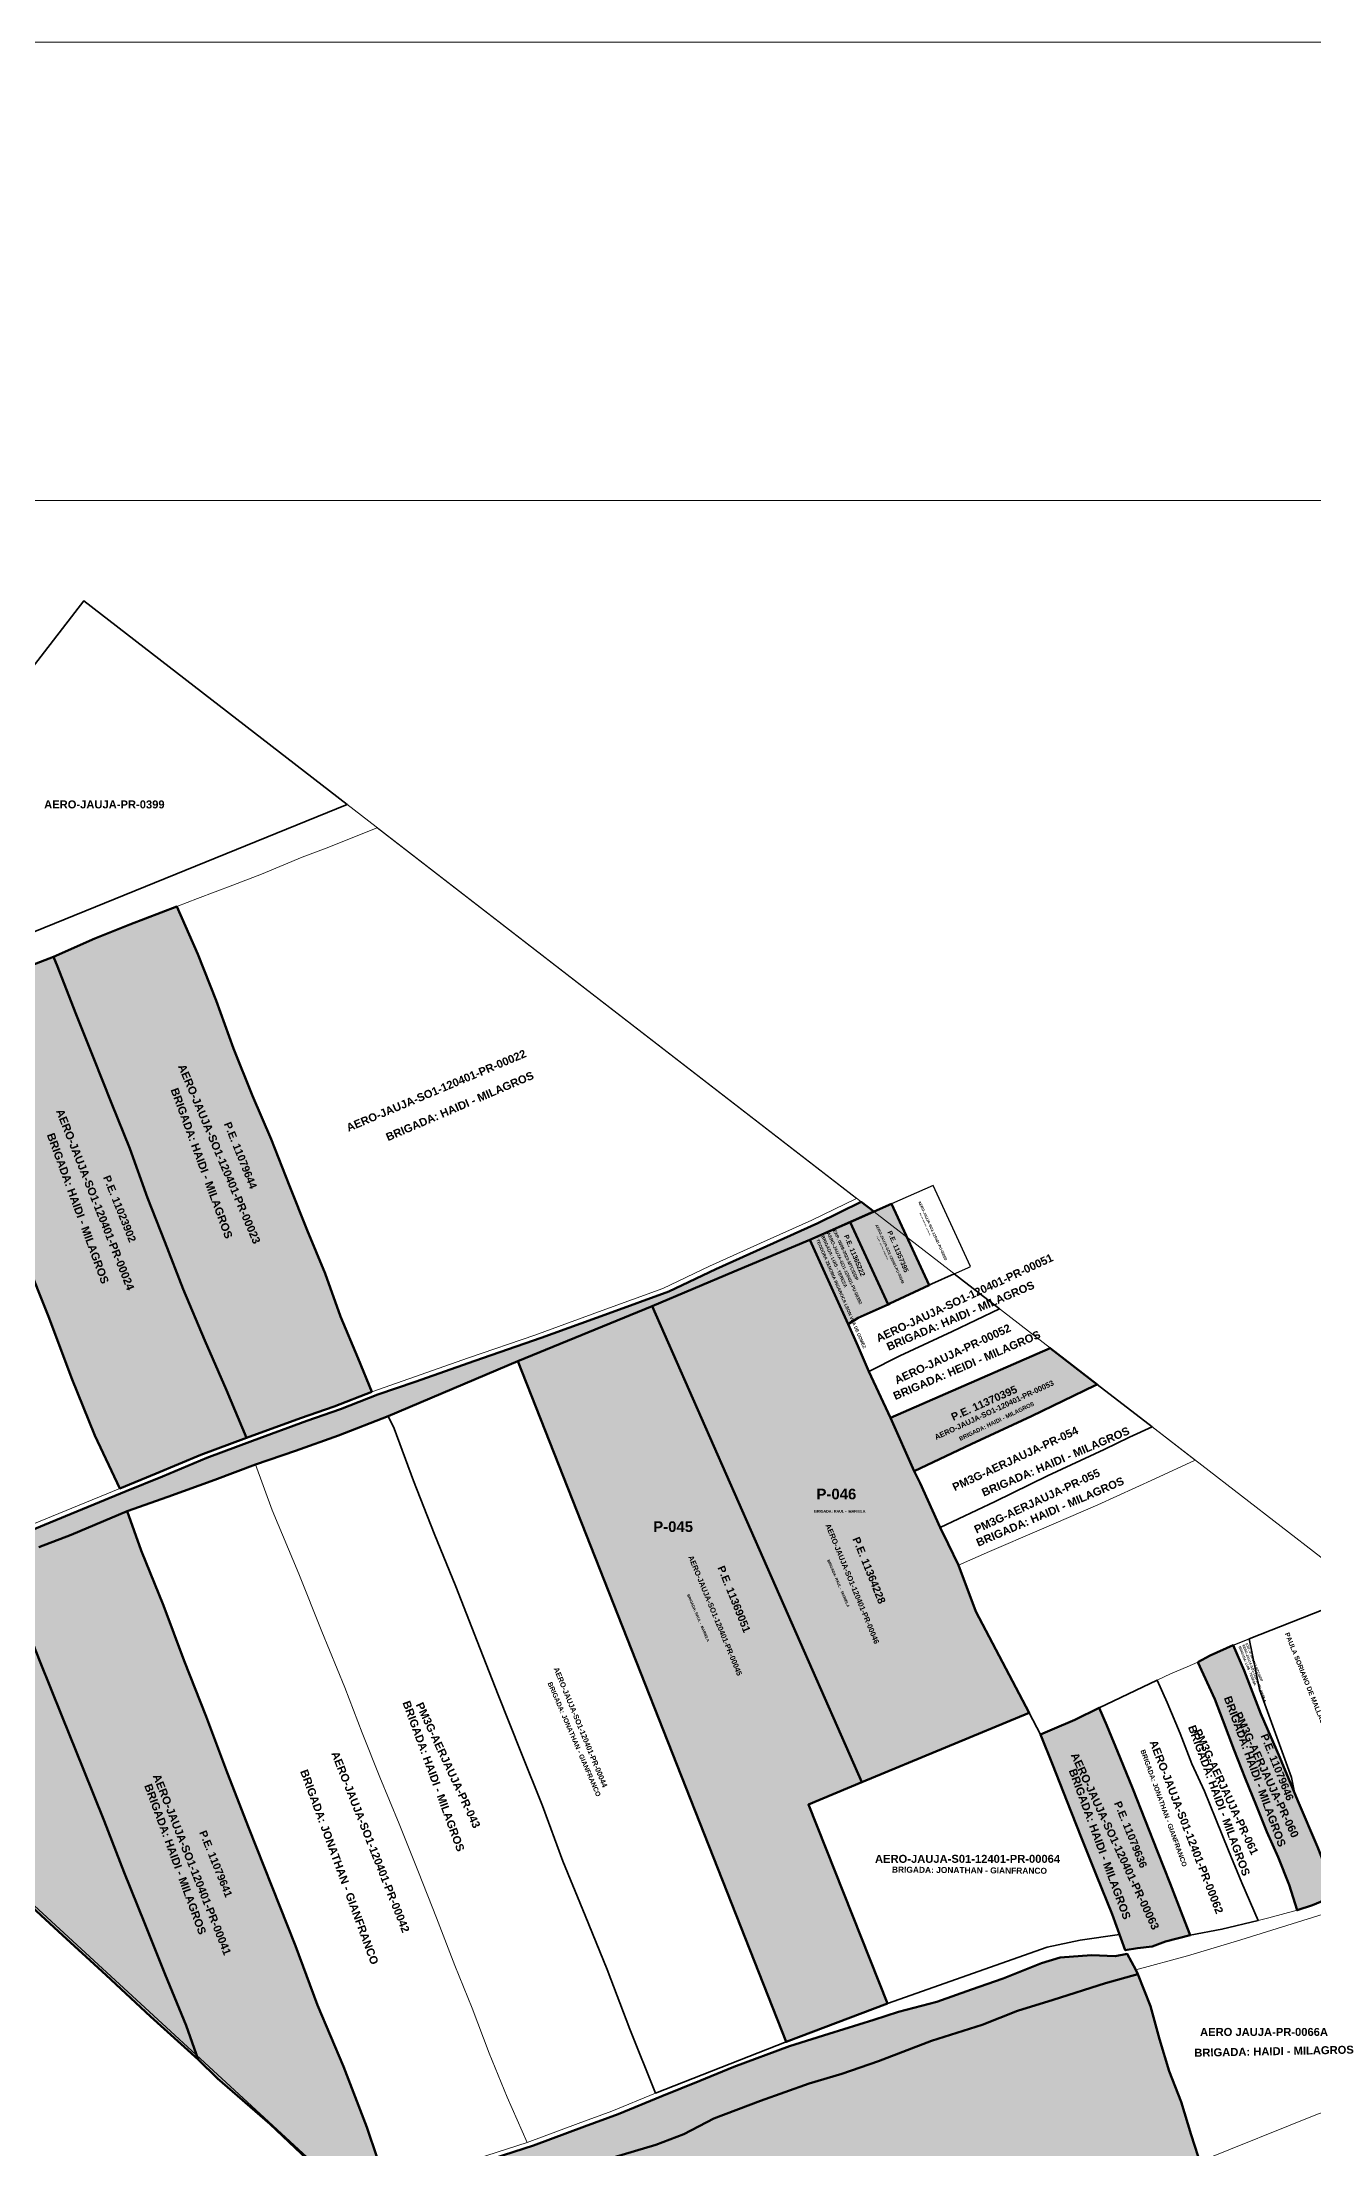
# Model space of a CAD drawing. Header units: metres. Extents: x 0 to 452779, y 0 to 8699072.
# Drawn here: x 446791 to 447268, y 8698282 to 8699072 of the extents above; entities that cross this region are included whole.
import ezdxf
from ezdxf.enums import TextEntityAlignment as Align

# ---------------------------------------------------------------- set-up
doc = ezdxf.new("R2010")
doc.units = ezdxf.units.M
doc.header["$MEASUREMENT"] = 0
for name, color, linetype in [('CODIGO', 7, 'Continuous'), ('COORD', 7, 'Continuous'), ('EXPEDIENTE', 150, 'Continuous'), ('PARA INGRESAR A SUNARP', 210, 'Continuous'), ('PARTIDA ELECTRONICA', 30, 'Continuous'), ('PERIMETRICO PMD', 5, 'Continuous'), ('PREDIO ADQUIRIDO ( CON RM)', 3, 'Continuous'), ('PREDIOS CON RM', 7, 'Continuous'), ('SECTOR 1', 7, 'Continuous'), ('SUJETO PASIVO', 4, 'Continuous')]:
    doc.layers.add(name, color=color, linetype=linetype)
doc.layers.add('GRILLA', color=8, linetype='Continuous', lineweight=0)
doc.layers.add('PREDIOS INSCRITOS A FAVOR DEL MTC', color=30, linetype='Continuous', lineweight=70)
doc.layers.add('PREDIO DEFINIDO ( EN PROCESO)', color=7, linetype='Continuous', true_color=0xe0e000)
doc.styles.add('SANSSERIFBOLD', font='sasb____.pfb')
doc.styles.get("Standard").update_dxf_attribs({"font": 'arial.ttf'})
doc.dimstyles.get("Standard").update_dxf_attribs({"dimtxt": 0.18, "dimasz": 0.18, "dimexe": 0.18, "dimexo": 0.0625, "dimgap": 0.09, "dimtad": 0, "dimtih": 1, "dimtoh": 1, "dimdec": 4, "dimzin": 0, "dimdsep": 46, "dimtxsty": 'Standard', "dimcen": 0.09, "dimadec": 0, "dimazin": 0, "dimtfac": 1, "dimtdec": 4, "dimtofl": 0, "dimtmove": 0, "dimatfit": 3, "dimfxl": 1, "dimtolj": 1, "dimtzin": 0, "dimarcsym": 0})

# ---------------------------------------------------------------- blocks, each defined once
blk = doc.blocks.new('*D4')
at = {"layer": 'COORD', "color": 0, "lineweight": -2, "transparency": 16777216}
blk.add_line((447300, 8699071.75), (447300, 8698969.94), dxfattribs=at)
at = {"layer": 'Defpoints', "color": 0, "transparency": 16777216}
for p in [(447300, 8699071.81), (447300, 8699066.81), (0, 0)]:
    blk.add_point(p, dxfattribs=at)
at = {"layer": 'COORD', "color": 0, "transparency": 16777216, "insert": (447288.52, 8699018), "char_height": 21, "attachment_point": 5, "rotation": 90}
blk.add_mtext('\\A1;447300', dxfattribs=at)
blk = doc.blocks.new('*D6')
at = {"layer": 'COORD', "color": 0, "lineweight": -2, "transparency": 16777216}
blk.add_line((448000, 8699071.75), (448000, 8698969.94), dxfattribs=at)
at = {"layer": 'Defpoints', "color": 0, "transparency": 16777216}
for p in [(448000, 8699071.81), (448000, 8699066.81), (0, 0)]:
    blk.add_point(p, dxfattribs=at)
at = {"layer": 'COORD', "color": 0, "transparency": 16777216, "insert": (447988.53, 8699018), "char_height": 21, "attachment_point": 5, "rotation": 90}
blk.add_mtext('\\A1;448000', dxfattribs=at)
blk = doc.blocks.new('*D8')
at = {"layer": 'COORD', "color": 0, "lineweight": -2, "transparency": 16777216}
blk.add_line((448700, 8699071.75), (448700, 8698969.94), dxfattribs=at)
at = {"layer": 'Defpoints', "color": 0, "transparency": 16777216}
for p in [(448700, 8699071.81), (448700, 8699066.81), (0, 0)]:
    blk.add_point(p, dxfattribs=at)
at = {"layer": 'COORD', "color": 0, "transparency": 16777216, "insert": (448688.53, 8699018), "char_height": 21, "attachment_point": 5, "rotation": 90}
blk.add_mtext('\\A1;448700', dxfattribs=at)
blk = doc.blocks.new('*D10')
at = {"layer": 'COORD', "color": 0, "lineweight": -2, "transparency": 16777216}
blk.add_line((449400, 8699071.75), (449400, 8698969.94), dxfattribs=at)
at = {"layer": 'Defpoints', "color": 0, "transparency": 16777216}
for p in [(449400, 8699071.81), (449400, 8699066.81), (0, 0)]:
    blk.add_point(p, dxfattribs=at)
at = {"layer": 'COORD', "color": 0, "transparency": 16777216, "insert": (449388.53, 8699018), "char_height": 21, "attachment_point": 5, "rotation": 90}
blk.add_mtext('\\A1;449400', dxfattribs=at)
blk = doc.blocks.new('*D12')
at = {"layer": 'COORD', "color": 0, "lineweight": -2, "transparency": 16777216}
blk.add_line((450100, 8699071.75), (450100, 8698969.94), dxfattribs=at)
at = {"layer": 'Defpoints', "color": 0, "transparency": 16777216}
for p in [(450100, 8699071.81), (450100, 8699066.81), (0, 0)]:
    blk.add_point(p, dxfattribs=at)
at = {"layer": 'COORD', "color": 0, "transparency": 16777216, "insert": (450088.53, 8699018), "char_height": 21, "attachment_point": 5, "rotation": 90}
blk.add_mtext('\\A1;450100', dxfattribs=at)
blk = doc.blocks.new('*D22')
at = {"layer": 'COORD', "color": 0, "lineweight": -2, "transparency": 16777216}
blk.add_line((450402.14, 8698900), (450284.84, 8698900), dxfattribs=at)
at = {"layer": 'Defpoints', "color": 0, "transparency": 16777216}
for p in [(450397.2, 8698900), (450402.2, 8698900), (0, 0)]:
    blk.add_point(p, dxfattribs=at)
at = {"layer": 'COORD', "color": 0, "transparency": 16777216, "insert": (450340.64, 8698911.47), "char_height": 21, "attachment_point": 5}
blk.add_mtext('\\A1;8698900', dxfattribs=at)

msp = doc.modelspace()

# ---------------------------------------------------------------- hatches: boundary and pattern name
at = {"layer": 'PREDIOS INSCRITOS A FAVOR DEL MTC', "transparency": 33554559}
h = msp.add_hatch(color=256, dxfattribs=at)
h.dxf.hatch_style = 1
h.paths.add_polyline_path([(446914.82, 8698565.87), (446900.71, 8698560.39), (446888.09, 8698556.01), (446867.77, 8698548.59), (446860.26, 8698566.47), (446852.18, 8698585.12), (446844.03, 8698604.27), (446837.15, 8698622.03), (446830.65, 8698638.52), (446824.03, 8698657.04), (446817.15, 8698674.1), (446810.4, 8698691.1), (446803.65, 8698707.97), (446796.97, 8698725.28), (446795.42, 8698728.96), (446810.94, 8698735.74), (446824.06, 8698741.07), (446841.75, 8698747.73), (446849.58, 8698729.91), (446856.46, 8698712.6), (446862.89, 8698694.53), (446870.02, 8698676.84), (446877.09, 8698660.54), (446883.97, 8698643.1), (446890.53, 8698626.42), (446897.28, 8698610.18), (446903.08, 8698594.13), (446909.64, 8698578.34)])
h.paths.add_polyline_path([(446867.77, 8698548.59), (446850.67, 8698542.18), (446833.96, 8698535.22), (446820.36, 8698529.64), (446810.93, 8698549.46), (446802.25, 8698571.05), (446793.8, 8698593.42), (446784.72, 8698616.27), (446776.66, 8698638.49), (446766.95, 8698662.36), (446758.42, 8698684.73), (446750.44, 8698707.26), (446748.91, 8698711), (446795.42, 8698728.96), (446796.97, 8698725.28), (446803.65, 8698707.97), (446810.4, 8698691.1), (446817.15, 8698674.1), (446824.03, 8698657.04), (446830.65, 8698638.52), (446837.15, 8698622.03), (446844.03, 8698604.27), (446852.18, 8698585.12), (446860.26, 8698566.47)])
h = msp.add_hatch(color=256, dxfattribs=at)
h.dxf.hatch_style = 1
h.paths.add_polyline_path([(446684.25, 8698472.24), (446691.45, 8698465.41), (446699.06, 8698468.67), (446716.97, 8698475.75), (446731.56, 8698481.67), (446740.08, 8698485.21), (446758.87, 8698492.94), (446776.45, 8698500.67), (446789.94, 8698507.56), (446802.13, 8698512.23), (446823.13, 8698521.1), (446838.28, 8698526.48), (446855.94, 8698532.82), (446871.15, 8698538.58), (446886.22, 8698543.73), (446902.36, 8698549.43), (446921, 8698556.71), (446969.55, 8698577.32), (447019.89, 8698597.94), (447050.65, 8698610.89), (447079.02, 8698622.87), (447103.03, 8698633.39), (447098.33, 8698637.03), (447082.07, 8698629.11), (447062.91, 8698620.45), (447043.86, 8698611.79), (447026.22, 8698603.47), (447003.57, 8698595.25), (446978.31, 8698586.03), (446953.38, 8698577.47), (446931.06, 8698569.58), (446917.12, 8698564.8), (446903.07, 8698559.36), (446890.44, 8698554.91), (446870.08, 8698547.47), (446852.99, 8698541.13), (446836.33, 8698534.14), (446822.72, 8698528.59), (446792.12, 8698516.04), (446768.61, 8698506.27), (446744, 8698496.38), (446725.6, 8698489.27), (446703.5, 8698480.72)])
h = msp.add_hatch(color=256, dxfattribs=at)
h.dxf.hatch_style = 1
h.paths.add_polyline_path([(447109.7, 8698636.31), (447094.13, 8698629.49), (447108.4, 8698598.61), (447109.11, 8698598.93), (447123.79, 8698605.85)])
h = msp.add_hatch(color=256, dxfattribs=at)
h.dxf.hatch_style = 1
h.paths.add_polyline_path([(447094.13, 8698629.49), (447079.02, 8698622.87), (447093.45, 8698591.26), (447097.18, 8698593.53), (447108.4, 8698598.61)])
h = msp.add_hatch(color=256, dxfattribs=at)
h.dxf.hatch_style = 1
h.paths.add_polyline_path([(447134.79, 8698500.91), (447130.96, 8698508.81), (447127.94, 8698514.99), (447120.45, 8698531.55), (447118.14, 8698536.1), (447109.25, 8698556.08), (447101.17, 8698573.41), (447097.04, 8698583.12), (447093.45, 8698591.26), (447079.02, 8698622.87), (447050.65, 8698610.89), (447019.89, 8698597.94), (447098.61, 8698419.47), (447161.28, 8698445.48), (447141.28, 8698483.45)])
h = msp.add_hatch(color=256, dxfattribs=at)
h.dxf.hatch_style = 1
h.paths.add_polyline_path([(447019.89, 8698597.94), (446969.55, 8698577.32), (447070.18, 8698322.15), (447108.17, 8698336.5), (447078.53, 8698411.13), (447098.61, 8698419.47)])
h = msp.add_hatch(color=256, dxfattribs=at)
h.dxf.hatch_style = 1
h.paths.add_polyline_path([(447118.14, 8698536.1), (447139.59, 8698546.26), (447162.14, 8698556.71), (447185.89, 8698568.22), (447186.81, 8698568.64), (447169.24, 8698582.22), (447109.25, 8698556.08)])
h = msp.add_hatch(color=256, dxfattribs=at)
h.dxf.hatch_style = 1
h.paths.add_polyline_path([(447202.07, 8698347.56), (447206.75, 8698335.57), (447210.17, 8698323.15), (447213.79, 8698311.18), (447218.36, 8698299.71), (447222.03, 8698287.29), (447225.9, 8698275.27), (447229.72, 8698263.35), (447233.09, 8698253.68), (447231.31, 8698250.9), (447231.25, 8698248.95), (447233.53, 8698238.57), (447236.48, 8698222.1), (447239.43, 8698205.21), (447242.5, 8698188.26), (447246.12, 8698171.06), (447249.56, 8698154.41), (447252.94, 8698137.4), (447255.89, 8698120.08), (447259.02, 8698103.86), (447262.34, 8698087.45), (447263.55, 8698081.06), (447263.92, 8698074.97), (447263.67, 8698073.94), (447261.85, 8698072.78), (447259.29, 8698072.42), (447251.11, 8698071.17), (447227.41, 8698070.71), (447203.1, 8698070.62), (447179.22, 8698070.47), (447154.56, 8698070.07), (447144.03, 8698070.01), (447130.75, 8698069.28), (447123.62, 8698074.8), (447114.52, 8698083.28), (447098.12, 8698098.35), (447081.6, 8698112.26), (447065.26, 8698126.47), (447049.41, 8698140.99), (447033.62, 8698155.57), (447017.65, 8698168.93), (447002.04, 8698182.96), (446986.62, 8698196.93), (446970.1, 8698211.14), (446953.76, 8698225.11), (446937.85, 8698239.51), (446928.3, 8698247.73), (446924.65, 8698252.23), (446924.46, 8698252.96), (446924.89, 8698253.45), (446925.74, 8698254), (446928.66, 8698254.66), (446939.28, 8698257.13), (446960.3, 8698263.31), (446979.19, 8698269.98), (446995.95, 8698275), (447005.32, 8698278.77), (447021.29, 8698283.55), (447031.81, 8698287.51), (447043.04, 8698293.38), (447060.53, 8698300.05), (447078.81, 8698306.59), (447091.04, 8698310.12), (447104.82, 8698314.9), (447124.63, 8698322.6), (447143.64, 8698328.54), (447156.95, 8698333.77), (447170.31, 8698337.88), (447189.9, 8698344.15)])
h.paths.add_polyline_path([(446920.73, 8698267.15), (446916.27, 8698265.33), (446910.49, 8698264.14), (446906.38, 8698264.14), (446903.69, 8698265.41), (446895.42, 8698273.56), (446876.63, 8698291.29), (446856.97, 8698308.39), (446849.69, 8698315.52), (446845.22, 8698328.34), (446837.27, 8698347.42), (446829.55, 8698366.81), (446821.91, 8698385.65), (446814.43, 8698405.04), (446806.72, 8698424.2), (446798.53, 8698444.39), (446790.34, 8698464.89), (446781.75, 8698486.9), (446776.45, 8698500.67), (446789.94, 8698507.56), (446802.13, 8698512.23), (446823.13, 8698521.1), (446828.31, 8698506.3), (446836.66, 8698485.72), (446844.38, 8698464.98), (446852.73, 8698444.08), (446860.6, 8698423.18), (446868.63, 8698402.28), (446877.29, 8698380.51), (446886.19, 8698358.11), (446894.46, 8698335.94), (446904.15, 8698312.98), (446912.89, 8698290.18)])
h.paths.add_polyline_path([(446849.69, 8698315.52), (446831.78, 8698331.65), (446815.19, 8698347.1), (446797.36, 8698363.59), (446779.03, 8698380.43), (446760.63, 8698396.78), (446753.54, 8698404.02), (446750.79, 8698415.08), (446745.61, 8698433.03), (446740.43, 8698450.84), (446735.73, 8698468.79), (446731.56, 8698481.67), (446740.08, 8698485.21), (446758.87, 8698492.94), (446776.45, 8698500.67), (446781.75, 8698486.9), (446790.34, 8698464.89), (446798.53, 8698444.39), (446806.72, 8698424.2), (446814.43, 8698405.04), (446821.91, 8698385.65), (446829.55, 8698366.81), (446837.27, 8698347.42), (446845.22, 8698328.34)])
h.paths.add_polyline_path([(447283.81, 8698489.04), (447287.39, 8698490.91), (447320.39, 8698465.4), (447336, 8698401), (447337.42, 8698399.85), (447323.39, 8698393.64), (447297.08, 8698458.11)])
h.paths.add_polyline_path([(447224.57, 8698464.51), (447230.89, 8698450.68), (447233.87, 8698442.73), (447238.12, 8698431.52), (447242.28, 8698421), (447246.44, 8698410.9), (447250.46, 8698400.89), (447254.71, 8698391.34), (447258.82, 8698381.01), (447261.74, 8698371.47), (447267.51, 8698373.43), (447276.61, 8698377.19), (447269.38, 8698395.25), (447262.01, 8698412.49), (447255.3, 8698428.76), (447248.23, 8698445.09), (447241.92, 8698461.42), (447237.86, 8698470.83), (447229.12, 8698466.95)])
h.paths.add_polyline_path([(447201.95, 8698357.31), (447197.31, 8698356.51), (447192.37, 8698369.98), (447186.59, 8698384.51), (447180.86, 8698398.88), (447175.45, 8698412.46), (447170.2, 8698425.93), (447165.53, 8698437.4), (447169.99, 8698439.31), (447178.44, 8698442.9), (447187.6, 8698447.41), (447190.4, 8698440.79), (447195.38, 8698428.62), (447200.13, 8698416.95), (447204.75, 8698405.28), (447209.46, 8698393.48), (447214.12, 8698381.54), (447218.83, 8698369.51), (447221.65, 8698362.21), (447212.46, 8698359.79), (447207.44, 8698357.89)])
h = msp.add_hatch(color=256, dxfattribs=at)
h.dxf.hatch_style = 1
h.paths.add_polyline_path([(446913.06, 8698263.06), (446924.31, 8698252.78), (446924.89, 8698253.45), (446925.74, 8698254), (446928.66, 8698254.66), (446939.28, 8698257.13), (446960.3, 8698263.31), (446979.19, 8698269.98), (446995.95, 8698275), (447005.32, 8698278.77), (447021.29, 8698283.55), (447031.81, 8698287.51), (447043.04, 8698293.38), (447060.53, 8698300.05), (447078.81, 8698306.59), (447091.04, 8698310.12), (447104.82, 8698314.9), (447124.63, 8698322.6), (447143.64, 8698328.54), (447156.95, 8698333.77), (447170.31, 8698337.88), (447189.9, 8698344.15), (447202.07, 8698347.56), (447201.31, 8698349.22), (447198.08, 8698355.12), (447193.57, 8698354.29), (447184.63, 8698354.61), (447172.98, 8698353.81), (447165.9, 8698351.7), (447151.53, 8698345.92), (447139.66, 8698341.81), (447126.7, 8698337.15), (447112.33, 8698333.36), (447103.07, 8698330.47), (447086.19, 8698325.13), (447071.49, 8698320.57), (447050.59, 8698312.8), (447037.85, 8698307.58), (447023.58, 8698301.8), (447007.14, 8698295.03), (446994.51, 8698290.47), (446975.46, 8698283.36), (446956.4, 8698277.14), (446940.18, 8698272.58), (446923.08, 8698266.13), (446918.62, 8698264.25)])

# ---------------------------------------------------------------- linework, layer by layer
at = {"layer": 'GRILLA'}
msp.add_line((446402.31, 8698900), (450402.2, 8698900), dxfattribs=at)
for points in [[(446402.31, 8699071.81), (450402.2, 8699071.81), (450402.2, 8695777.51), (446402.31, 8695777.51)], [(446402.31, 8695777.51), (450402.2, 8695777.51), (450402.2, 8699071.81), (446402.31, 8699071.81)]]:
    msp.add_lwpolyline(points, close=True, dxfattribs=at)
at = {"layer": 'PARA INGRESAR A SUNARP', "lineweight": 35}
for points in [[(446683.53, 8698807.46), (446727.47, 8698713.66), (446905.61, 8698785.97), (446806.82, 8698862.32), (446740.57, 8698776.6), (446689.93, 8698815.74), (446683.53, 8698807.46)], [(447187.6, 8698447.41), (447209.28, 8698457.78), (447213.02, 8698449.32), (447217.91, 8698437.74), (447222.34, 8698426.34), (447227.05, 8698416.09), (447231.3, 8698405.65), (447236.05, 8698393.84), (447240.99, 8698381.75), (447247.14, 8698367.64), (447233.57, 8698364.37), (447221.65, 8698362.21), (447218.83, 8698369.51), (447214.12, 8698381.54), (447209.46, 8698393.48), (447204.75, 8698405.28), (447200.13, 8698416.95), (447195.38, 8698428.62), (447190.4, 8698440.79), (447187.6, 8698447.41)]]:
    msp.add_lwpolyline(points, dxfattribs=at)
for points in [[(447150.21, 8698596.93), (447133.22, 8698610.06), (447124.77, 8698606.31), (447109.11, 8698598.93), (447097.18, 8698593.53), (447093.45, 8698591.26), (447097.04, 8698583.12), (447101.17, 8698573.41), (447112.85, 8698579.38), (447132.45, 8698588.41)], [(446921, 8698556.71), (446969.55, 8698577.32), (447070.18, 8698322.15), (447021.2, 8698302.93), (447011.62, 8698326.91), (447003.03, 8698349.31), (446994.76, 8698369.58), (446986.49, 8698389.92), (446978.85, 8698410.66), (446970.66, 8698430.93), (446962.15, 8698452.22), (446954.28, 8698472.41), (446946.25, 8698492.83), (446938.14, 8698512.7), (446930.5, 8698532.49), (446923.18, 8698552.12)], [(447198.93, 8698548.87), (447207.38, 8698552.75), (447186.81, 8698568.64), (447185.89, 8698568.22), (447162.14, 8698556.71), (447139.59, 8698546.26), (447118.14, 8698536.1), (447120.45, 8698531.55), (447127.94, 8698514.99), (447148.5, 8698524.72), (447168.14, 8698534.38), (447189.48, 8698544.18)], [(447243.83, 8698473.19), (447283.81, 8698489.04), (447297.08, 8698458.11), (447321.92, 8698397.26), (447305.92, 8698390.25), (447293.96, 8698386.72), (447286.39, 8698384.7), (447274.67, 8698382.04), (447269.38, 8698395.25), (447262.01, 8698412.49), (447260.97, 8698415.01), (447259.62, 8698421.21), (447247.62, 8698454.2)], [(447078.53, 8698411.13), (447098.61, 8698419.47), (447161.28, 8698445.48), (447165.53, 8698437.4), (447170.2, 8698425.93), (447175.45, 8698412.46), (447180.86, 8698398.88), (447186.59, 8698384.51), (447192.37, 8698369.98), (447195.17, 8698362.35), (447180.43, 8698360.29), (447168.11, 8698357.62), (447108.17, 8698336.5)]]:
    msp.add_lwpolyline(points, close=True, dxfattribs=at)
at = {"layer": 'PERIMETRICO PMD', "color": 5, "linetype": 'Continuous', "lineweight": 20, "ltscale": 20}
msp.add_lwpolyline([(446623.18, 8698528.1), (446620.36, 8698536.51), (446610.4, 8698557.69), (446651.66, 8698611.07), (446576.59, 8698669.1), (446689.93, 8698815.74), (446740.57, 8698776.6), (446806.82, 8698862.32), (449771.2, 8696571.26), (449775.99, 8696557.79), (449674.35, 8696425.76), (449839.54, 8696298.09), (449196.34, 8696510.01), (448340.95, 8697171.27), (448216.44, 8697007.84), (447797.34, 8697331.75), (447784.54, 8697358.86), (447883.43, 8697486.8), (447076.22, 8698110.71), (446956.09, 8698218.6), (446730.51, 8698426.22), (446623.18, 8698528.1)], dxfattribs=at)
at = {"layer": 'PREDIO ADQUIRIDO ( CON RM)', "color": 177, "lineweight": 20, "true_color": 0x293189}
for points in [[(446916.8, 8698777.32), (446915.19, 8698776.65), (446898.74, 8698769.99), (446888.66, 8698766.31), (446873.41, 8698759.84), (446862.64, 8698755.78), (446849.49, 8698750.83), (446841.75, 8698747.73), (446849.58, 8698729.91), (446856.46, 8698712.6), (446862.89, 8698694.53), (446870.02, 8698676.84), (446877.09, 8698660.54), (446883.97, 8698643.1), (446890.53, 8698626.42), (446897.28, 8698610.18), (446903.08, 8698594.13), (446909.64, 8698578.34), (446914.82, 8698565.87), (446928.72, 8698570.68), (446951.04, 8698578.54), (446975.92, 8698587.1), (447001.24, 8698596.36), (447023.9, 8698604.54), (447041.49, 8698612.91), (447060.6, 8698621.54), (447079.78, 8698630.17), (447096.59, 8698638.37)], [(446786.76, 8698515.89), (446789.79, 8698517.15), (446820.36, 8698529.64), (446810.94, 8698549.46), (446802.25, 8698571.05), (446793.79, 8698593.42), (446784.72, 8698616.27), (446776.65, 8698638.49), (446766.95, 8698662.36), (446758.41, 8698684.73), (446750.44, 8698707.26), (446748.9, 8698711), (446719.61, 8698699.4), (446716.69, 8698698.24)], [(446871.15, 8698538.58), (446886.22, 8698543.73), (446902.36, 8698549.43), (446921, 8698556.71), (446923.18, 8698552.12), (446930.5, 8698532.49), (446938.14, 8698512.7), (446946.25, 8698492.83), (446954.28, 8698472.41), (446962.15, 8698452.22), (446970.66, 8698430.93), (446978.85, 8698410.66), (446986.49, 8698389.92), (446994.76, 8698369.58), (447003.03, 8698349.31), (447011.62, 8698326.91), (447021.2, 8698302.92), (447004.8, 8698296.13), (446992.14, 8698291.53), (446973.11, 8698284.41), (446965.55, 8698301.43), (446958.78, 8698317.97), (446952.41, 8698334.75), (446945.96, 8698350.82), (446939.12, 8698368.71), (446932.28, 8698385.81), (446925.04, 8698403.94), (446917.8, 8698421.43), (446911.19, 8698438.05), (446904.74, 8698454.99), (446896.08, 8698475.97), (446887.49, 8698497.66), (446877.48, 8698521.49)], [(447208.44, 8698533.25), (447223.59, 8698540.22), (447207.38, 8698552.75), (447198.93, 8698548.87), (447189.48, 8698544.18), (447168.14, 8698534.38), (447148.5, 8698524.72), (447127.94, 8698514.99), (447130.96, 8698508.81), (447134.79, 8698500.91), (447146.44, 8698505.95), (447165.05, 8698513.98), (447187.03, 8698523.51)], [(447261.74, 8698371.47), (447251.19, 8698368.7), (447247.14, 8698367.64), (447240.99, 8698381.75), (447236.05, 8698393.84), (447231.3, 8698405.65), (447227.05, 8698416.09), (447222.34, 8698426.34), (447217.91, 8698437.74), (447213.02, 8698449.32), (447209.28, 8698457.78), (447214.24, 8698460.08), (447220.56, 8698462.8), (447224.57, 8698464.51), (447230.89, 8698450.68), (447233.87, 8698442.73), (447238.12, 8698431.52), (447242.28, 8698421), (447246.44, 8698410.9), (447250.46, 8698400.89), (447254.71, 8698391.34), (447258.82, 8698381.01)], [(447316.24, 8698383.85), (447340.65, 8698310.8), (447322.77, 8698308.66), (447302.73, 8698305), (447289.03, 8698301.8), (447269.37, 8698295.05), (447225.24, 8698277.32), (447222.03, 8698287.29), (447218.36, 8698299.71), (447213.79, 8698311.18), (447210.17, 8698323.15), (447206.75, 8698335.57), (447202.07, 8698347.56), (447201.31, 8698349.22), (447220.63, 8698354.46), (447240.69, 8698360.4), (447271.54, 8698369.97)]]:
    msp.add_lwpolyline(points, close=True, dxfattribs=at)
for points in [[(446954.08, 8698278.25), (446973.11, 8698284.41), (446965.55, 8698301.43), (446958.78, 8698317.97), (446952.41, 8698334.75), (446945.96, 8698350.82), (446939.12, 8698368.71), (446932.28, 8698385.81), (446925.04, 8698403.94), (446917.8, 8698421.43), (446911.19, 8698438.05), (446904.74, 8698454.99), (446896.08, 8698475.97), (446887.49, 8698497.66), (446877.48, 8698521.49), (446871.15, 8698538.58), (446855.94, 8698532.82), (446838.28, 8698526.48), (446823.13, 8698521.1)], [(446823.13, 8698521.1), (446828.31, 8698506.3), (446836.66, 8698485.72), (446844.38, 8698464.98), (446852.73, 8698444.08), (446860.6, 8698423.18), (446868.63, 8698402.28), (446877.29, 8698380.51), (446886.19, 8698358.11), (446894.46, 8698335.94), (446904.15, 8698312.98), (446912.89, 8698290.18), (446920.73, 8698267.15)]]:
    msp.add_lwpolyline(points, dxfattribs=at)
at = {"layer": 'PREDIO DEFINIDO ( EN PROCESO)', "color": 177, "true_color": 0x293189}
for points in [[(447125.27, 8698643.13), (447109.7, 8698636.31), (447123.79, 8698605.85), (447124.77, 8698606.31), (447138.55, 8698612.42), (447139.31, 8698612.78)], [(447237.86, 8698470.83), (447243.83, 8698473.19), (447247.62, 8698454.2), (447259.62, 8698421.21), (447260.97, 8698415.01), (447255.3, 8698428.76), (447248.23, 8698445.09), (447241.92, 8698461.42)]]:
    msp.add_lwpolyline(points, close=True, dxfattribs=at)
at = {"layer": 'PREDIOS INSCRITOS A FAVOR DEL MTC', "lineweight": 60}
for points in [[(446914.82, 8698565.87), (446900.71, 8698560.39), (446888.09, 8698556.01), (446867.77, 8698548.59), (446860.26, 8698566.47), (446852.18, 8698585.12), (446844.03, 8698604.27), (446837.15, 8698622.03), (446830.65, 8698638.52), (446824.03, 8698657.04), (446817.15, 8698674.1), (446810.4, 8698691.1), (446803.65, 8698707.97), (446796.97, 8698725.28), (446795.42, 8698728.96), (446810.94, 8698735.74), (446824.06, 8698741.07), (446841.75, 8698747.73), (446849.58, 8698729.91), (446856.46, 8698712.6), (446862.89, 8698694.53), (446870.02, 8698676.84), (446877.09, 8698660.54), (446883.97, 8698643.1), (446890.53, 8698626.42), (446897.28, 8698610.18), (446903.08, 8698594.13), (446909.64, 8698578.34)], [(446867.77, 8698548.59), (446850.67, 8698542.18), (446833.96, 8698535.22), (446820.36, 8698529.64), (446810.93, 8698549.46), (446802.25, 8698571.05), (446793.8, 8698593.42), (446784.72, 8698616.27), (446776.66, 8698638.49), (446766.95, 8698662.36), (446758.42, 8698684.73), (446750.44, 8698707.26), (446748.91, 8698711), (446795.42, 8698728.96), (446796.97, 8698725.28), (446803.65, 8698707.97), (446810.4, 8698691.1), (446817.15, 8698674.1), (446824.03, 8698657.04), (446830.65, 8698638.52), (446837.15, 8698622.03), (446844.03, 8698604.27), (446852.18, 8698585.12), (446860.26, 8698566.47)], [(447109.7, 8698636.31), (447094.13, 8698629.49), (447108.4, 8698598.61), (447109.11, 8698598.93), (447123.79, 8698605.85)], [(447134.79, 8698500.91), (447130.96, 8698508.81), (447127.94, 8698514.99), (447120.45, 8698531.55), (447118.14, 8698536.1), (447109.25, 8698556.08), (447101.17, 8698573.41), (447097.04, 8698583.12), (447093.45, 8698591.26), (447079.02, 8698622.87), (447050.65, 8698610.89), (447019.89, 8698597.94), (447098.61, 8698419.47), (447161.28, 8698445.48), (447141.28, 8698483.45)], [(447019.89, 8698597.94), (446969.55, 8698577.32), (447070.18, 8698322.15), (447108.17, 8698336.5), (447078.53, 8698411.13), (447098.61, 8698419.47)], [(447118.14, 8698536.1), (447139.59, 8698546.26), (447162.14, 8698556.71), (447185.89, 8698568.22), (447186.81, 8698568.64), (447169.24, 8698582.22), (447109.25, 8698556.08)], [(446849.69, 8698315.52), (446831.78, 8698331.65), (446815.19, 8698347.1), (446797.36, 8698363.59), (446779.03, 8698380.43), (446760.63, 8698396.78), (446753.54, 8698404.02), (446750.79, 8698415.08), (446745.61, 8698433.03), (446740.43, 8698450.84), (446735.73, 8698468.79), (446731.56, 8698481.67), (446740.08, 8698485.21), (446758.87, 8698492.94), (446776.45, 8698500.67), (446781.75, 8698486.9), (446790.34, 8698464.89), (446798.53, 8698444.39), (446806.72, 8698424.2), (446814.43, 8698405.04), (446821.91, 8698385.65), (446829.55, 8698366.81), (446837.27, 8698347.42), (446845.22, 8698328.34)], [(447224.57, 8698464.51), (447230.89, 8698450.68), (447233.87, 8698442.73), (447238.12, 8698431.52), (447242.28, 8698421), (447246.44, 8698410.9), (447250.46, 8698400.89), (447254.71, 8698391.34), (447258.82, 8698381.01), (447261.74, 8698371.47), (447267.51, 8698373.43), (447276.61, 8698377.19), (447269.38, 8698395.25), (447262.01, 8698412.49), (447255.3, 8698428.76), (447248.23, 8698445.09), (447241.92, 8698461.42), (447237.86, 8698470.83), (447229.12, 8698466.95)], [(447201.95, 8698357.31), (447197.31, 8698356.51), (447192.37, 8698369.98), (447186.59, 8698384.51), (447180.86, 8698398.88), (447175.45, 8698412.46), (447170.2, 8698425.93), (447165.53, 8698437.4), (447169.99, 8698439.31), (447178.44, 8698442.9), (447187.6, 8698447.41), (447190.4, 8698440.79), (447195.38, 8698428.62), (447200.13, 8698416.95), (447204.75, 8698405.28), (447209.46, 8698393.48), (447214.12, 8698381.54), (447218.83, 8698369.51), (447221.65, 8698362.21), (447212.46, 8698359.79), (447207.44, 8698357.89)]]:
    msp.add_lwpolyline(points, close=True, dxfattribs=at)
for points in [[(446789.94, 8698507.56), (446802.13, 8698512.23), (446823.13, 8698521.1), (446838.28, 8698526.48), (446855.94, 8698532.82), (446871.15, 8698538.58), (446886.22, 8698543.73), (446902.36, 8698549.43), (446921, 8698556.71), (446969.55, 8698577.32), (447019.89, 8698597.94), (447050.65, 8698610.89), (447079.02, 8698622.87), (447103.03, 8698633.39), (447103.03, 8698633.39), (447098.33, 8698637.03), (447082.07, 8698629.11), (447062.91, 8698620.45), (447043.86, 8698611.79), (447026.22, 8698603.47), (447003.57, 8698595.25), (446978.31, 8698586.03), (446953.38, 8698577.47), (446931.06, 8698569.58), (446917.12, 8698564.8), (446903.07, 8698559.36), (446890.44, 8698554.91), (446870.08, 8698547.47), (446852.99, 8698541.13), (446836.33, 8698534.14), (446822.72, 8698528.59), (446792.12, 8698516.04), (446768.61, 8698506.27)], [(446789.94, 8698507.56), (446802.13, 8698512.23), (446823.13, 8698521.1), (446828.31, 8698506.3), (446836.66, 8698485.72), (446844.38, 8698464.98), (446852.73, 8698444.08), (446860.6, 8698423.18), (446868.63, 8698402.28), (446877.29, 8698380.51), (446886.19, 8698358.11), (446894.46, 8698335.94), (446904.15, 8698312.98), (446912.89, 8698290.18), (446920.73, 8698267.15)], [(446895.42, 8698273.56), (446876.63, 8698291.29), (446856.97, 8698308.39), (446849.69, 8698315.52), (446845.22, 8698328.34), (446837.27, 8698347.42), (446829.55, 8698366.81), (446821.91, 8698385.65), (446814.43, 8698405.04), (446806.72, 8698424.2), (446798.53, 8698444.39), (446790.34, 8698464.89)], [(447005.32, 8698278.77), (447021.29, 8698283.55), (447031.81, 8698287.51), (447043.04, 8698293.38), (447060.53, 8698300.05), (447078.81, 8698306.59), (447091.04, 8698310.12), (447104.82, 8698314.9), (447124.63, 8698322.6), (447143.64, 8698328.54), (447156.95, 8698333.77), (447170.31, 8698337.88), (447189.9, 8698344.15), (447202.07, 8698347.56), (447201.31, 8698349.22), (447198.08, 8698355.12), (447193.57, 8698354.29), (447184.63, 8698354.61), (447172.98, 8698353.81), (447165.9, 8698351.7), (447151.53, 8698345.92), (447139.66, 8698341.81), (447126.7, 8698337.15), (447112.33, 8698333.36), (447103.07, 8698330.47), (447086.19, 8698325.13), (447071.49, 8698320.57), (447050.59, 8698312.8), (447037.85, 8698307.58), (447023.58, 8698301.8), (447007.14, 8698295.03), (446994.51, 8698290.47), (446975.46, 8698283.36), (446956.4, 8698277.14)], [(447005.32, 8698278.77), (447021.29, 8698283.55), (447031.81, 8698287.51), (447043.04, 8698293.38), (447060.53, 8698300.05), (447078.81, 8698306.59), (447091.04, 8698310.12), (447104.82, 8698314.9), (447124.63, 8698322.6), (447143.64, 8698328.54), (447156.95, 8698333.77), (447170.31, 8698337.88), (447189.9, 8698344.15), (447202.07, 8698347.56), (447206.75, 8698335.57), (447210.17, 8698323.15), (447213.79, 8698311.18), (447218.36, 8698299.71), (447222.03, 8698287.29), (447225.9, 8698275.27)]]:
    msp.add_lwpolyline(points, dxfattribs=at)
at = {"layer": 'PREDIOS INSCRITOS A FAVOR DEL MTC', "lineweight": 60, "elevation": 2251.88}
msp.add_lwpolyline([(447094.13, 8698629.49), (447079.02, 8698622.87), (447093.45, 8698591.26), (447097.18, 8698593.53), (447108.4, 8698598.61), (447094.13, 8698629.49)], close=True, dxfattribs=at)

# ---------------------------------------------------------------- texts
at = {"layer": 'CODIGO', "linetype": 'Continuous', "lineweight": 15, "ltscale": 0.2, "style": 'SANSSERIFBOLD'}
msp.add_text('AERO-JAUJA-PR-0399', height=3, dxfattribs=at).set_placement((446791.93, 8698784.55))
at = {"layer": 'CODIGO', "color": 6, "linetype": 'Continuous', "lineweight": 20, "style": 'SANSSERIFBOLD'}
for s, height, rotation, p in [('BRIGADA: HAIDI - MILAGROS', 3, 290.16833, (446849.62, 8698651.01)), ('BRIGADA: HAIDI - MILAGROS', 3, 23.21155, (446948.38, 8698671.56)), ('BRIGADA: HAIDI - MILAGROS', 3, 290.16833, (446803.2, 8698634.11)), ('BRIGADA: JONATHAN - GIANFRANCO', 0.375, 294.16198, (447122.17, 8698628.41)), ('BRIGADA: JONATHAN - GIANFRANCO', 0.375, 294.16198, (447106.08, 8698619.75)), ('BRIGADA: HAIDI - MILAGROS', 3, 23.21155, (447136.14, 8698592.97)), ('BRIGADA: HEIDI - MILAGROS', 3, 23.21155, (447138.51, 8698574.46)), ('BRIGADA: HAIDI - MILAGROS', 1.5517, 25.65051, (447149.45, 8698554.14)), ('BRIGADA: HAIDI - MILAGROS', 3, 23.21155, (447171.79, 8698538.31)), ('BRIGADA: HAIDI - MILAGROS', 3, 23.21155, (447169.73, 8698519.54)), ('BRIGADA: JONATHAN - GIANFRANCO', 1.8, 293.35871, (446989.9, 8698435.25)), ('BRIGADA: HAIDI - MILAGROS', 3, 290.16833, (447244.57, 8698423.03)), ('BRIGADA: HAIDI - MILAGROS', 3, 290.16833, (446936.57, 8698421.26)), ('BRIGADA: HAIDI - MILAGROS', 3, 290.16833, (447231.13, 8698412.13)), ('BRIGADA: JONATHAN - GIANFRANCO', 1.8, 289.92299, (447210.94, 8698409.48)), ('BRIGADA: HAIDI - MILAGROS', 3, 290.16833, (446839.73, 8698390.14)), ('BRIGADA: JONATHAN - GIANFRANCO', 3, 290.16833, (446901.25, 8698387.2)), ('BRIGADA: HAIDI - MILAGROS', 3, 290.16833, (447186.4, 8698395.8)), ('BRIGADA: JONATHAN - GIANFRANCO', 2.25, 359.55212, (447138.91, 8698385.38)), ('BRIGADA: HAIDI - MILAGROS', 3, 1.14707, (447253.16, 8698317.16))]:
    msp.add_text(s, height=height, rotation=rotation, dxfattribs=at).set_placement(p, align=Align.CENTER)
for height, rotation, p in [(1.215, 294.55412, (447083.26, 8698624.11)), (0.9, 291.88351, (447239.8, 8698470.27))]:
    msp.add_text('BRIGADA: LUIS - TERESA', height=height, rotation=rotation, dxfattribs=at).set_placement(p)
at = {"layer": 'CODIGO', "lineweight": 20, "style": 'SANSSERIFBOLD'}
for s, height, rotation, p in [('AERO-JAUJA-SO1-120401-PU-00392', 1.215, 294.55412, (447085.41, 8698625.28)), ('AERO-JAUJA-SO1-120410-PR-00059-A', 0.9, 291.14276, (447241.12, 8698471.01))]:
    msp.add_text(s, height=height, rotation=rotation, dxfattribs=at).set_placement(p)
at = {"layer": 'CODIGO', "color": 1, "linetype": 'Continuous', "lineweight": 0, "style": 'SANSSERIFBOLD'}
for s, p in [('P-046', (447089.01, 8698525.53)), ('P-045', (447027.8, 8698513.3))]:
    msp.add_text(s, height=4, dxfattribs=at).set_placement(p, align=Align.CENTER)
at = {"layer": 'CODIGO', "color": 6, "linetype": 'Continuous', "lineweight": 0, "style": 'SANSSERIFBOLD'}
msp.add_text('BRIGADA: RAUL -  MARIELA', height=1, dxfattribs=at).set_placement((447090.28, 8698520.56), align=Align.CENTER)
for p in [(447089.31, 8698493.86), (447036.77, 8698480.88)]:
    msp.add_text('BRIGADA: RAUL -  MARIELA', height=1, rotation=293.25496, dxfattribs=at).set_placement(p, align=Align.CENTER)
at = {"layer": 'EXPEDIENTE', "color": 3, "linetype": 'Continuous', "lineweight": 20, "style": 'SANSSERIFBOLD'}
for s, height, rotation, p in [('EXP. 0009-2023-MTC/DDP', 1.215, 294.55412, (447087.66, 8698626.33)), ('EXP. 0745-2023-MTC/DDP', 0.9, 291.88351, (447242.38, 8698471.41))]:
    msp.add_text(s, height=height, rotation=rotation, dxfattribs=at).set_placement(p)
at = {"layer": 'PARTIDA ELECTRONICA', "lineweight": 0, "style": 'SANSSERIFBOLD'}
for s, height, rotation, p in [('P.E. 11079644', 2.8779, 291.90469, (446864.24, 8698653.96)), ('P.E. 11023902', 2.8779, 291.90469, (446818.93, 8698633.94)), ('P.E. 11365222', 1.7989, 292.7774, (447095.02, 8698616.63)), ('P.E. 11357395', 1.7989, 292.7774, (447111.32, 8698618.09)), ('P.E. 11370395', 2.8779, 24.00101, (447144.99, 8698560.33)), ('P.E. 11364228', 2.8779, 291.98434, (447099.96, 8698498.39)), ('P.E. 11369051', 2.8779, 291.98434, (447049.32, 8698487.6)), ('P.E. 11079646', 2.8779, 291.98434, (447253, 8698424.58)), ('P.E. 11079636', 2.8779, 291.98434, (447198.04, 8698399.34)), ('P.E. 11079641', 2.8779, 291.98434, (446855, 8698388.37))]:
    msp.add_text(s, height=height, rotation=rotation, dxfattribs=at).set_placement(p, align=Align.CENTER)
at = {"layer": 'PREDIOS CON RM', "color": 1, "lineweight": 20, "style": 'SANSSERIFBOLD'}
for s, height, rotation, p in [('AERO-JAUJA-SO1-120401-PR-00023', 3, 293, (446856.25, 8698654.44)), ('AERO-JAUJA-SO1-120401-PR-00022', 3, 22.84788, (446939.54, 8698677.4)), ('AERO-JAUJA-SO1-120401-PR-00051', 3, 25, (447137.7, 8698599.72)), ('AERO-JAUJA-PR-00052', 3, 25, (447133.22, 8698578.68)), ('AERO-JAUJA-SO1-120401-PR-00053', 2.0214, 25, (447148.6, 8698558.11)), ('PM3G-AERJAUJA-PR-054', 3, 25, (447156.71, 8698539.43)), ('PM3G-AERJAUJA-PR-055', 3, 25, (447164.88, 8698523.55)), ('AERO-JAUJA-SO1-120401-PR-00046', 2, 292.4333, (447094.1, 8698493.48)), ('AERO-JAUJA-SO1-120401-PR-00045', 2, 292.4333, (447042.66, 8698481.59)), ('AERO-JAUJA-SO1-120401-PR-00044', 2, 292.4333, (446992.16, 8698439.71)), ('PM3G-AERJAUJA-PR-043', 3, 295, (446942.09, 8698425.23)), ('PM3G-AERJAUJA-PR-060', 3, 295, (447249, 8698421.66)), ('PM3G-AERJAUJA-PR-061', 3, 295, (447233.8, 8698415.23)), ('AERO-JAUJA-SO1-120401-PR-00063', 3, 295, (447192.16, 8698396.77))]:
    msp.add_text(s, height=height, rotation=rotation, dxfattribs=at).set_placement(p, align=Align.CENTER)
at = {"layer": 'PREDIOS CON RM', "color": 1, "linetype": 'Continuous', "lineweight": 20, "style": 'SANSSERIFBOLD'}
for s, p in [('AERO-JAUJA-SO1-120401-PR-00024', (446809.71, 8698637.35)), ('AERO-JAUJA-SO1-120401-PR-00042', (446912.92, 8698396.56)), ('AERO-JAUJA-SO1-120401-PR-00041', (446846.02, 8698388.09))]:
    msp.add_text(s, height=3, rotation=291.63458, dxfattribs=at).set_placement(p, align=Align.CENTER)
at = {"layer": 'PREDIOS CON RM', "color": 1, "lineweight": 20, "style": 'SANSSERIFBOLD'}
msp.add_text('AERO-JAUJA-S01-12401-PR-00062', height=3, rotation=291.18693, dxfattribs=at).set_placement((447206.36, 8698434.56))
msp.add_text('AERO-JAUJA-S01-12401-PR-00064', height=3, dxfattribs=at).set_placement((447103.49, 8698389.27))
msp.add_text('AERO JAUJA-PR-0066A', height=3, dxfattribs=at).set_placement((447249.37, 8698324.38), align=Align.CENTER)
at = {"layer": 'SECTOR 1', "color": 1, "style": 'SANSSERIFBOLD'}
for s, p in [('AERO-JAUJA-SO1-120401-PU-00050', (447124.66, 8698626.03)), ('AERO-JAUJA-SO1-120401-PU-00049', (447108.58, 8698617.36))]:
    msp.add_text(s, height=1, rotation=294.48414, dxfattribs=at).set_placement(p, align=Align.CENTER)
at = {"layer": 'SUJETO PASIVO', "linetype": 'Continuous', "lineweight": 20, "style": 'SANSSERIFBOLD'}
for s, height, rotation, p in [(' TEODORA ZENOBIA INGAROCA LEON VDA DE GOMEZ  ', 1.2, 293.5, (447081.18, 8698623.21)), ('PAULA SORIANO DE MALLAOPOMA Y FORTUNATA  MALLAOPOMA SORIANO      ', 1.8, 291.88351, (447257.12, 8698475.19))]:
    msp.add_text(s, height=height, rotation=rotation, dxfattribs=at).set_placement(p)

# ---------------------------------------------------------------- dimensions: what is measured, and where the dimension line sits
at = {"layer": 'COORD'}
for feature_location, offset, dtype, picture, middle in [((447300, 8699071.81), (0, -5), 1, '*D4', (447288.52, 8699018)), ((448000, 8699071.81), (0, -5), 1, '*D6', (447988.53, 8699018)), ((448700, 8699071.81), (0, -5), 1, '*D8', (448688.53, 8699018)), ((449400, 8699071.81), (0, -5), 1, '*D10', (449388.53, 8699018)), ((450100, 8699071.81), (0, -5), 1, '*D12', (450088.53, 8699018)), ((450402.2, 8698900), (-5, 0), 0, '*D22', (450340.64, 8698911.47))]:
    dim = msp.add_ordinate_dim(feature_location=feature_location, offset=offset, dtype=dtype, origin=(0, 0), dimstyle='Standard', override={"dimtxt": 21, "dimgap": 0.75, "dimtad": 1, "dimdec": 0}, dxfattribs=at)
    dim.commit()
    dim.dimension.update_dxf_attribs({"geometry": picture, "text_midpoint": middle})

doc.saveas('drawing.dxf')
